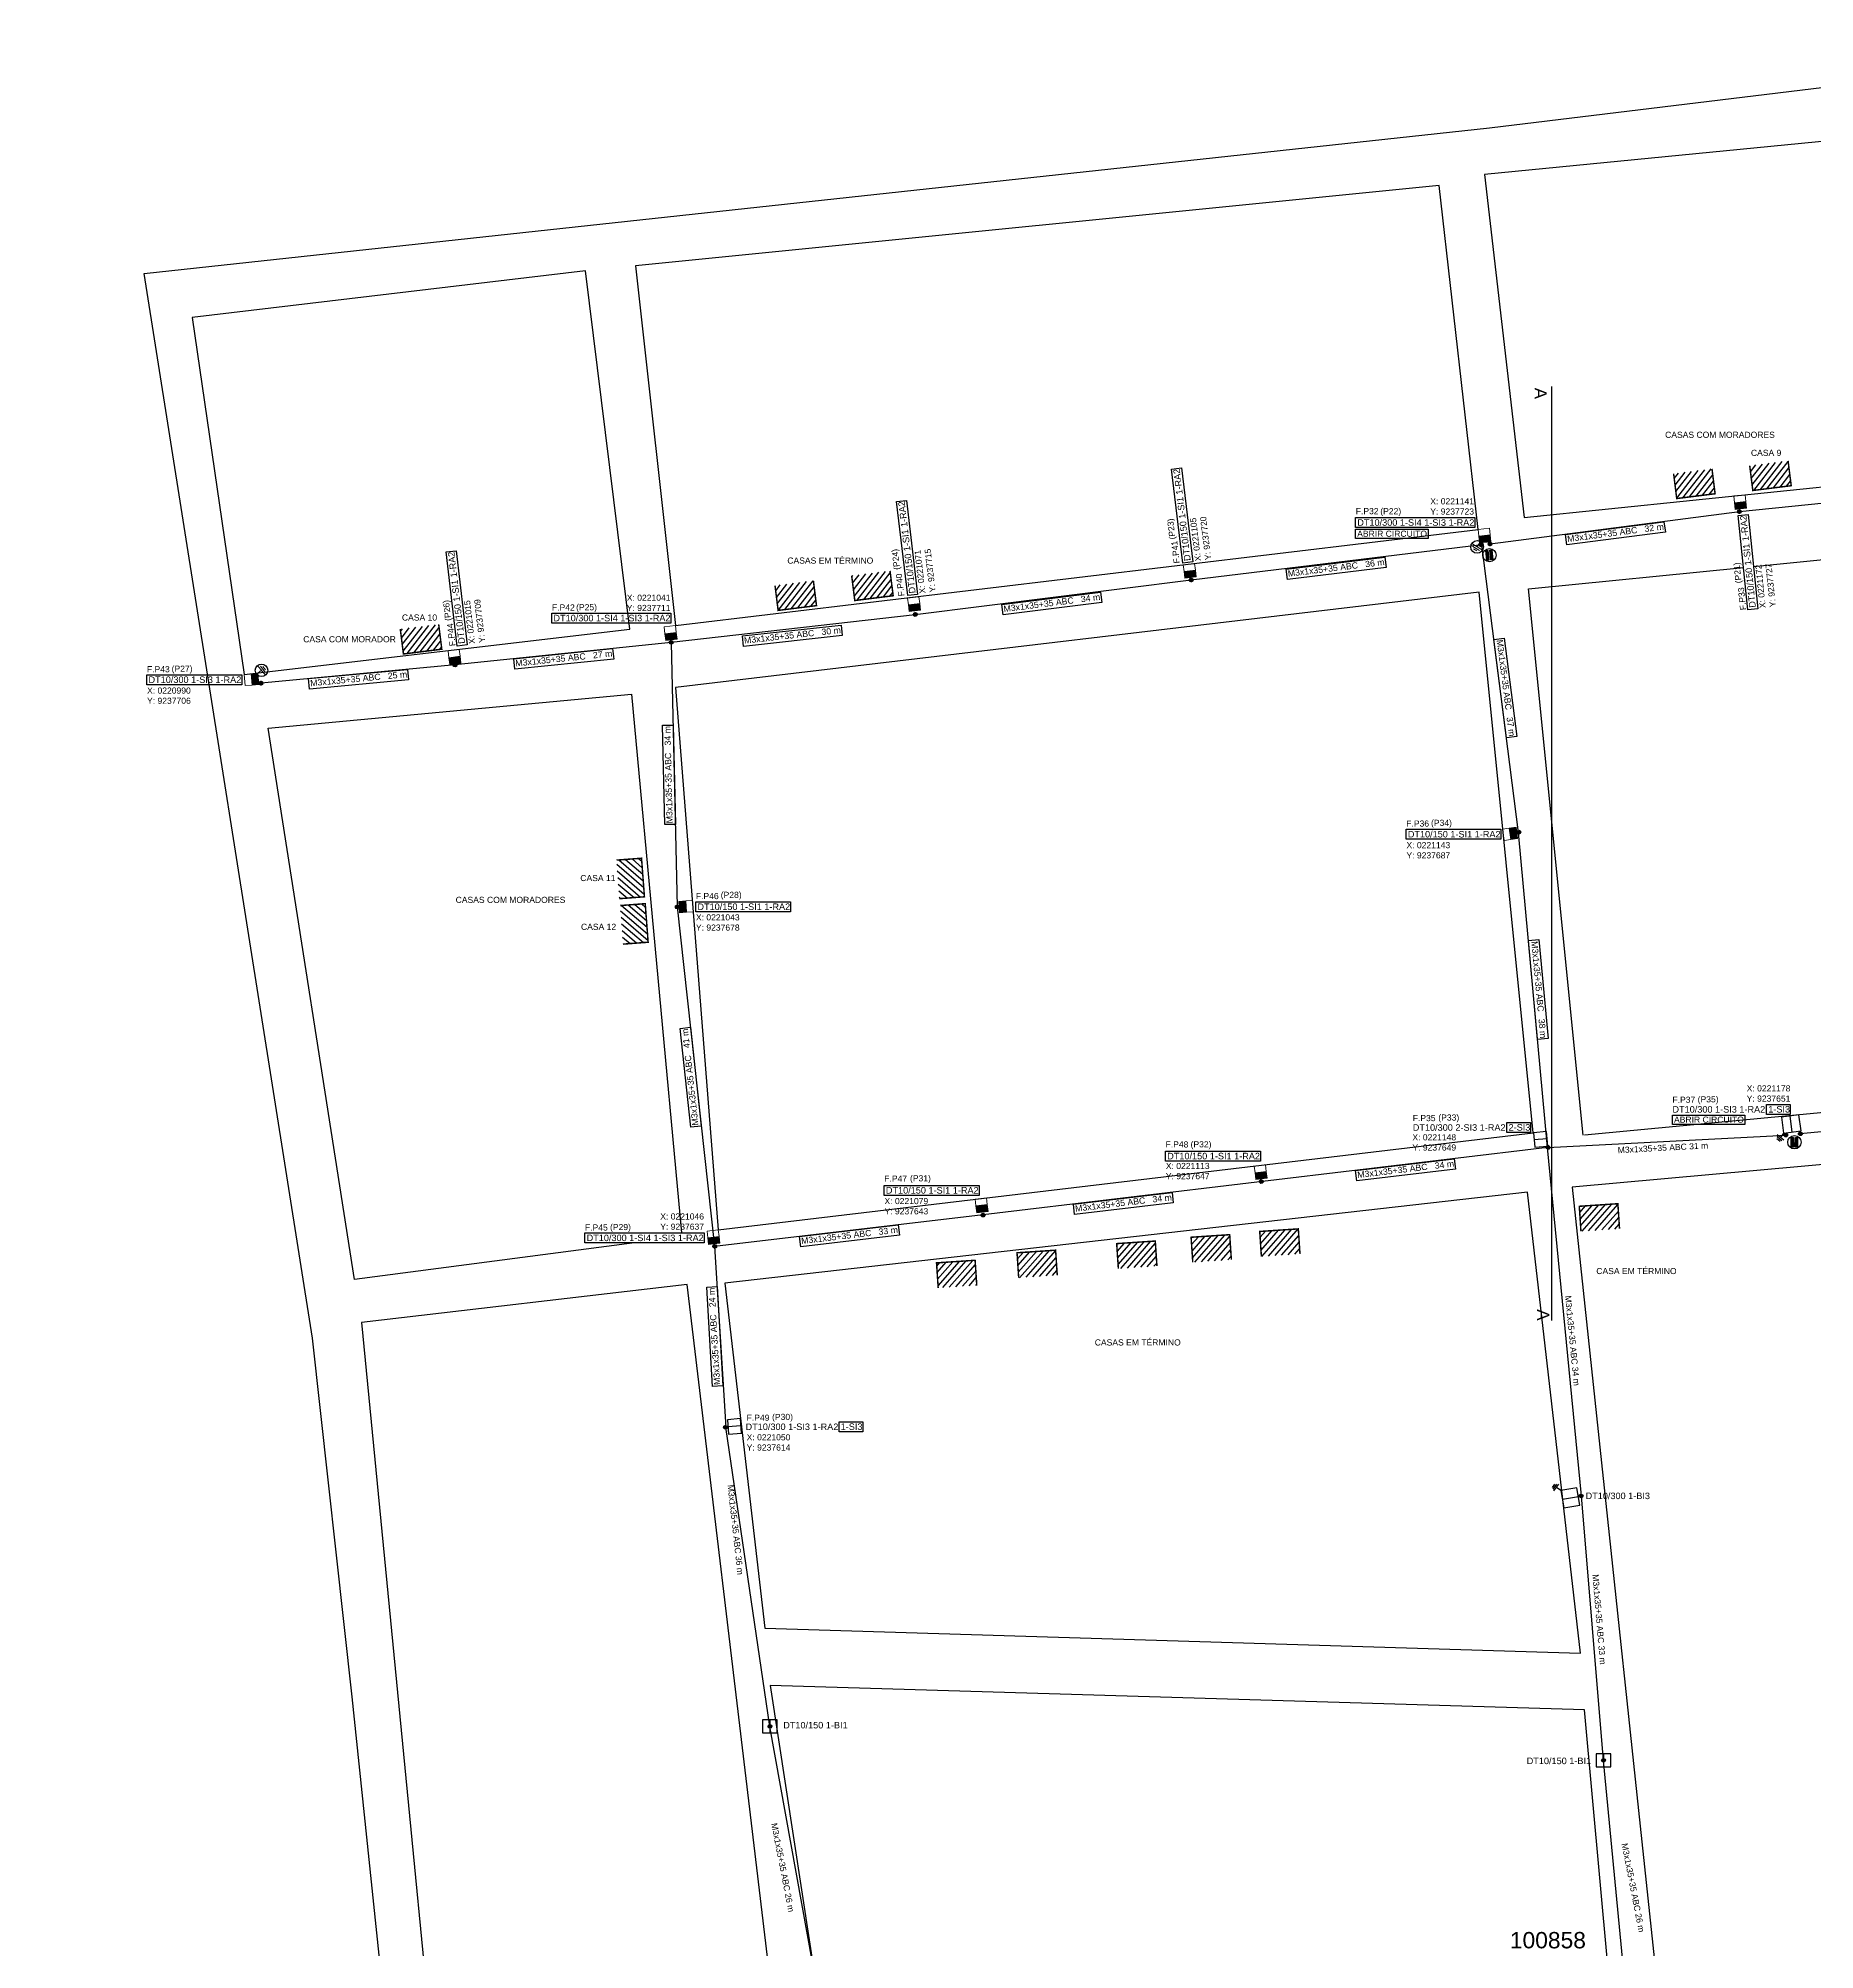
# Model space of a CAD drawing. Extents: x 220580 to 221647, y 9236669 to 9238016.
# Drawn here: x 220698.8 to 221134.1, y 9237438.3 to 9237906.8 of the extents above; entities that cross this region are included whole.
import ezdxf

# ---------------------------------------------------------------- set-up
doc = ezdxf.new("R2010")
doc.units = 0
for name, color, linetype in [('Consumidor', 7, 'Continuous'), ('COR_000000', 250, 'Continuous'), ('COR_008000', 97, 'Continuous'), ('COR_808080', 8, 'Continuous'), ('COR_994533', 18, 'Continuous'), ('FORMATO', 7, 'Continuous'), ('PONTO FOTO', 4, 'Continuous'), ('SIMBOLOS', 5, 'Continuous'), ('TEXTOS A IMPLANTAR', 1, 'Continuous'), ('TEXTOS MAPA', 8, 'Continuous'), ('TXT_000000', 250, 'Continuous'), ('TXT_0F0F0F', 250, 'Continuous'), ('TXT_FF0000', 1, 'Continuous')]:
    doc.layers.add(name, color=color, linetype=linetype)
doc.styles.add('Arial', font='arial.ttf')
doc.styles.get("Standard").update_dxf_attribs({"font": 'arial.ttf'})

# ---------------------------------------------------------------- blocks, each defined once
blk = doc.blocks.new('Clipboard8027')
h = blk.add_hatch(color=7)
h.dxf.hatch_style = 2
h.paths.add_polyline_path([(3.003976705570381, 1.808612703146764), (3.005411406980613, 0.0052154723704234), (0.0066279964448199, 0), (0.0014347014102327, 1.800117065084237)])
at = {"color": 7, "lineweight": 0}
for points in [[(3.003977, 1.808613), (2.998783, 3.60873), (0, 3.603514), (0.001435, 1.800117)], [(3.003977, 1.808613), (3.005411, 0.005215), (0.006628, 0), (0.001435, 1.800117)], [(3.005411, 0.005215), (3.003977, 1.808613), (0.001435, 1.800117), (0.006628, 0)]]:
    blk.add_lwpolyline(points, close=True, dxfattribs=at)
blk = doc.blocks.new('Clipboard8442')
at = {"color": 1, "xscale": 1.543224, "yscale": 1.543224, "zscale": 1.543224}
blk.add_blockref('Clipboard8027', (-0.853328, -0.888903), dxfattribs=at)
blk = doc.blocks.new('PosteDtProjetado')
at = {"color": 1}
blk.add_blockref('Clipboard8442', (-1.425918, -1.873274), dxfattribs=at)
blk = doc.blocks.new('Clipboard16320')
at = {"layer": 'COR_000000'}
h = blk.add_hatch(color=7, dxfattribs=at)
h.dxf.hatch_style = 1
h.paths.add_polyline_path([(0.5127795024309307, 0.0070314239710569), (0.1685826925968286, 0.1053856201469898), (0, 0.4145110547542572), (0.0983541955356486, 0.7516764402389526), (0.4144253068952821, 0.9202591329813004), (0.7586221167293843, 0.8219049386680126), (0.9272905584075488, 0.5128652509301901), (0.8289363628719002, 0.1756141167134047)])
h = blk.add_hatch(color=7, dxfattribs=at)
h.dxf.hatch_style = 1
h.paths.add_polyline_path([(0.0070314246113412, 0.4847395531833172), (0.1545198433741461, 0.8078420888632536), (0.484739553037798, 0.9272905588150024), (0.8078420890378766, 0.7798021398484707), (0.9202591337962076, 0.4425510056316853), (0.7726849659520667, 0.1194484680891037), (0.4425510053697508, 0), (0.1264798939810134, 0.1475741676986217)])
at = {"layer": 'COR_000000', "color": 7, "linetype": 'Continuous'}
for points in [[(0.51278, 0.007031), (0.168583, 0.105386), (0, 0.414511), (0.098354, 0.751676), (0.414425, 0.920259), (0.758622, 0.821905), (0.927291, 0.512865), (0.828936, 0.175614), (0.51278, 0.007031)], [(0.007031, 0.48474), (0.15452, 0.807842), (0.48474, 0.927291), (0.807842, 0.779802), (0.920259, 0.442551), (0.772685, 0.119448), (0.442551, 0), (0.12648, 0.147574), (0.007031, 0.48474)]]:
    blk.add_lwpolyline(points, dxfattribs=at)
blk = doc.blocks.new('Clipboard16872')
at = {"color": 1}
blk.add_blockref('Clipboard16320', (0, 0), dxfattribs=at)
blk = doc.blocks.new('Uc', base_point=(767.143451, 571.370789))
h = blk.add_hatch()
h.set_pattern_fill('LINE', color=1, scale=0.3, angle=44.640398, style=0)
h.set_pattern_definition([(44.64039814516399, (354.9252902952029, 354.9453024170747), (-0.6692788057788032, 0.6777330817772576), [])])
h.paths.add_polyline_path([(771.116360054996, 576.4591942635567), (763.2347260296581, 576.5086619112083), (763.2026343420023, 571.3955233204059), (771.0842683672297, 571.3460556727167)])
at = {"layer": 'Consumidor', "color": 1, "linetype": 'Continuous', "lineweight": -3, "const_width": 0.3}
blk.add_lwpolyline([(771.11636, 576.459194), (771.11636, 576.459194), (771.084268, 571.346056), (763.202634, 571.395523), (763.234726, 576.508662)], dxfattribs=at)
blk = doc.blocks.new('A$C6BB1416F')
h = blk.add_hatch(color=1)
h.paths.add_polyline_path([(1.842618179605095, 0.4613215011769399), (2.370338276431084, 0.4583861260397272), (2.383534130645784, 2.830728847830641), (1.855814033819341, 2.833664222967513)])
h.paths.add_polyline_path([(1.372019630203567, 2.836355267743214), (0.8442995342445556, 2.839290643219441), (0.8311036800303098, 0.4669479214285275), (1.35882377685607, 0.4640125462914284)])
at = {"color": 1}
for points in [[(1.358824, 0.464013), (0.831104, 0.466948), (0.8443, 2.839291), (1.37202, 2.836355)], [(2.370338, 0.458386), (1.842618, 0.461322), (1.855814, 2.833664), (2.383534, 2.830729)]]:
    blk.add_lwpolyline(points, close=True, dxfattribs=at)
blk.add_circle((1.636626, 1.636599), 1.636607338469907, dxfattribs=at)
blk = doc.blocks.new('TERRA3_MP')
at = {"color": 24, "lineweight": 0, "true_color": 0x993300}
for points in [[(0, 0), (-0.60325, -0.956027)], [(-1.901473, -0.134055), (0.694972, -1.774472)], [(-1.626306, -0.814916), (-0.038806, -1.816805)], [(-1.49225, -1.404055), (-0.627945, -1.950861)]]:
    blk.add_lwpolyline(points, dxfattribs=at)
at = {"color": 3}
blk.add_circle((-0.602455, -0.954766), 1.534676827002561, dxfattribs=at)

msp = doc.modelspace()

# ---------------------------------------------------------------- hatches: boundary and pattern name
at = {"layer": 'COR_000000'}
h = msp.add_hatch(color=7, dxfattribs=at)
h.dxf.hatch_style = 1
h.paths.add_polyline_path([(221126.8735480727, 9237637.54063321), (221126.5995797599, 9237637.772412976), (221126.5644655114, 9237638.12364121), (221126.796288151, 9237638.390578099), (221127.1475163854, 9237638.418703796), (221127.4214418237, 9237638.186924033), (221127.4565989467, 9237637.835695798), (221127.2247763071, 9237637.568758909)])
h = msp.add_hatch(color=7, dxfattribs=at)
h.dxf.hatch_style = 1
h.paths.add_polyline_path([(221130.462470032, 9237637.858979087), (221130.1885017192, 9237638.090758853), (221130.1533874707, 9237638.441987086), (221130.3852101103, 9237638.708923975), (221130.7364383447, 9237638.737049673), (221131.0103637829, 9237638.50526991), (221131.045520906, 9237638.154041674), (221130.8136982664, 9237637.887104785)])
h = msp.add_hatch(color=7, dxfattribs=at)
h.dxf.hatch_style = 1
h.paths.add_polyline_path([(221068.6059178596, 9237634.541924834), (221068.3319495469, 9237634.7737046), (221068.2968352984, 9237635.124932833), (221068.5286579379, 9237635.391869722), (221068.8798861724, 9237635.41999542), (221069.1538116106, 9237635.188215656), (221069.1889687337, 9237634.83698742), (221068.9571460941, 9237634.570050532)])
h = msp.add_hatch(color=7, dxfattribs=at)
h.dxf.hatch_style = 1
h.paths.add_polyline_path([(220998.3954009217, 9237626.15325378), (220998.1214326089, 9237626.385033546), (220998.0863183604, 9237626.73626178), (220998.318141, 9237627.003198668), (220998.6693692344, 9237627.031324366), (220998.9432946726, 9237626.799544603), (220998.9784517957, 9237626.448316367), (220998.7466291561, 9237626.181379478)])
h = msp.add_hatch(color=7, dxfattribs=at)
h.dxf.hatch_style = 1
h.paths.add_polyline_path([(220930.1470512273, 9237617.940715052), (220929.8730829146, 9237618.172494818), (220929.837968666, 9237618.523723051), (220930.0697913056, 9237618.79065994), (220930.4210195401, 9237618.818785638), (220930.6949449783, 9237618.587005874), (220930.7301021014, 9237618.235777639), (220930.4982794618, 9237617.96884075)])
h = msp.add_hatch(color=7, dxfattribs=at)
h.dxf.hatch_style = 1
h.paths.add_polyline_path([(220866.699820145, 9237566.316167066), (220866.7917475393, 9237566.661851585), (220867.0943583874, 9237566.841306327), (220867.4336821688, 9237566.74185409), (220867.6066941516, 9237566.431668764), (220867.514770207, 9237566.085941507), (220867.2115934985, 9237565.913495386), (220866.8729210468, 9237566.005945904)])
h = msp.add_hatch(color=7, dxfattribs=at)
h.dxf.hatch_style = 1
h.paths.add_polyline_path([(221076.8852429193, 9237549.083408205), (221076.5551089587, 9237549.2098881), (221076.41460909, 9237549.532990636), (221076.5410461095, 9237549.863124596), (221076.8711800701, 9237549.996635916), (221077.2013569052, 9237549.870156022), (221077.3488881985, 9237549.547053484), (221077.2154197544, 9237549.2238652)])
h = msp.add_hatch(color=7, dxfattribs=at)
h.dxf.hatch_style = 1
h.paths.add_polyline_path([(221076.8993057685, 9237549.083408205), (221076.5620975088, 9237549.202856675), (221076.41460909, 9237549.52595921), (221076.5340146849, 9237549.849061748), (221076.8571600954, 9237549.996635916), (221077.1943254806, 9237549.877187446), (221077.3488881985, 9237549.561116334), (221077.2224083045, 9237549.230896624)])
h = msp.add_hatch(color=7, dxfattribs=at)
h.dxf.hatch_style = 1
h.paths.add_polyline_path([(220878.1177739521, 9237492.591707047), (220877.7806085669, 9237492.711155515), (220877.6260887235, 9237493.027226627), (220877.752525743, 9237493.357446337), (220878.0756282789, 9237493.504934756), (220878.4128365387, 9237493.385486286), (220878.5603249575, 9237493.069415174), (220878.4409193626, 9237492.739281215)])
h = msp.add_hatch(color=7, dxfattribs=at)
h.dxf.hatch_style = 1
h.paths.add_polyline_path([(221082.4058748689, 9237484.265685786), (221082.0687094837, 9237484.385134254), (221081.9141896403, 9237484.701205365), (221082.0406266598, 9237485.031425076), (221082.3637291957, 9237485.178913495), (221082.7009374555, 9237485.059465025), (221082.8484258743, 9237484.743393913), (221082.7290202794, 9237484.413259953)])

# ---------------------------------------------------------------- linework, layer by layer
at = {"color": 1}
for points in [[(221069.659747, 9237821.47647), (221069.659747, 9237592.514007)], [(221250.333903, 9237804.181693), (221183.016248, 9237797.624472), (221115.660851, 9237790.740225), (221054.577606, 9237782.791402)], [(221068.654312, 9237634.913898), (221061.54517, 9237712.14068), (221052.513944, 9237782.700891), (220981.338612, 9237774.00897), (220913.683298, 9237765.540645), (220853.923791, 9237758.701084), (220800.944659, 9237753.227968), (220753.399013, 9237748.765089)], [(220853.923791, 9237758.701084), (220855.387425, 9237693.922335), (220864.524454, 9237610.685919), (220867.273347, 9237566.419029)], [(221196.697785, 9237644.572125), (221130.542565, 9237638.299447)], [(221068.654312, 9237634.913898), (220998.76671, 9237626.586719), (220930.329842, 9237618.42923), (220864.524454, 9237610.685919)]]:
    msp.add_lwpolyline(points, dxfattribs=at)
for points in [[(220979.276263, 9237778.165487), (220976.512232, 9237801.224418), (220978.949187, 9237801.516532), (220981.713218, 9237778.457601)], [(220911.862872, 9237770.216816), (220909.098841, 9237793.275748), (220911.535796, 9237793.567861), (220914.299827, 9237770.50893)], [(221021.632315, 9237789.328487), (221050.814715, 9237789.328487), (221050.814715, 9237786.874087), (221021.632315, 9237786.874087)], [(221073.047356, 9237785.194889), (221097.191101, 9237788.336738), (221097.522894, 9237785.787046), (221073.37915, 9237782.645197)], [(221117.746864, 9237766.73702), (221115.373095, 9237789.839388), (221117.81464, 9237790.090257), (221120.18841, 9237766.987889)], [(221021.632315, 9237786.511673), (221039.389315, 9237786.511673), (221039.389315, 9237784.210673), (221021.632315, 9237784.210673)], [(220801.466125, 9237757.861068), (220798.752908, 9237780.926033), (220801.190501, 9237781.212776), (220803.903718, 9237758.147811)], [(221004.588891, 9237776.709182), (221028.760602, 9237779.628086), (221029.068852, 9237777.075441), (221004.897141, 9237774.156537)], [(220934.920804, 9237768.024886), (220959.075837, 9237771.078735), (220959.398337, 9237768.527851), (220935.243305, 9237765.474002)], [(220824.640888, 9237765.914017), (220853.823288, 9237765.914017), (220853.823288, 9237763.459617), (220824.640888, 9237763.459617)], [(220871.34421, 9237760.318375), (220895.547933, 9237762.958709), (220895.826765, 9237760.402683), (220871.623041, 9237757.762349)], [(220815.325014, 9237754.71356), (220839.543436, 9237757.215492), (220839.807651, 9237754.657914), (220815.58923, 9237752.155981)], [(221058.034404, 9237759.822366), (221061.125478, 9237735.672069), (221058.575094, 9237735.345637), (221055.48402, 9237759.495934)], [(220725.422699, 9237750.806444), (220748.646699, 9237750.806444), (220748.646699, 9237748.352044), (220725.422699, 9237748.352044)], [(220765.051457, 9237749.858847), (220789.292215, 9237752.13421), (220789.532504, 9237749.574273), (220765.291746, 9237747.29891)], [(220852.36006, 9237714.08308), (220851.810089, 9237738.42418), (220854.380622, 9237738.482259), (220854.930594, 9237714.14116)], [(221034.01185, 9237712.932144), (221057.23585, 9237712.932144), (221057.23585, 9237710.477744), (221034.01185, 9237710.477744)], [(220859.928563, 9237695.156297), (220883.152563, 9237695.156297), (220883.152563, 9237692.701897), (220859.928563, 9237692.701897)], [(221066.544173, 9237685.885385), (221068.776037, 9237661.640584), (221066.215673, 9237661.404889), (221063.983809, 9237685.649689)], [(220858.72845, 9237639.922601), (220856.071755, 9237664.124534), (220858.627592, 9237664.405094), (220861.284287, 9237640.20316)], [(221099.276471, 9237642.899256), (221117.033471, 9237642.899256), (221117.033471, 9237640.598256), (221099.276471, 9237640.598256)], [(221122.338944, 9237645.520214), (221128.132544, 9237645.520214), (221128.132544, 9237643.065814), (221122.338944, 9237643.065814)], [(221058.706365, 9237641.075242), (221064.499965, 9237641.075242), (221064.499965, 9237638.620842), (221058.706365, 9237638.620842)], [(220975.055265, 9237634.043656), (220998.279265, 9237634.043656), (220998.279265, 9237631.589256), (220975.055265, 9237631.589256)], [(221021.62236, 9237629.309993), (221045.798662, 9237632.190624), (221046.10287, 9237629.637494), (221021.926568, 9237626.756863)], [(220906.114595, 9237625.649257), (220929.338595, 9237625.649257), (220929.338595, 9237623.194857), (220906.114595, 9237623.194857)], [(220952.460191, 9237621.067108), (220976.636361, 9237623.948841), (220976.940686, 9237621.395725), (220952.764515, 9237618.513991)], [(220885.336906, 9237613.134917), (220909.51739, 9237615.980232), (220909.817868, 9237613.42666), (220885.637385, 9237610.581346)], [(220832.775652, 9237613.995678), (220861.958052, 9237613.995678), (220861.958052, 9237611.541278), (220832.775652, 9237611.541278)], [(220864.021682, 9237576.388553), (220862.618026, 9237600.69537), (220865.184939, 9237600.843603), (220866.588595, 9237576.536786)], [(220895.031741, 9237567.716414), (220900.825341, 9237567.716414), (220900.825341, 9237565.262014), (220895.031741, 9237565.262014)]]:
    msp.add_lwpolyline(points, close=True, dxfattribs=at)
at = {"layer": 'COR_000000', "color": 7, "linetype": 'Continuous'}
for points in [[(221130.76605, 9237639.020743), (221130.255424, 9237642.964145), (221125.977875, 9237642.407964), (221126.4885, 9237638.464562), (221130.76605, 9237639.020743)], [(221068.360372, 9237638.8538), (221065.177764, 9237638.559225), (221065.506002, 9237635.012923), (221068.688609, 9237635.307498), (221068.360372, 9237638.8538)], [(221126.873548, 9237637.540633), (221126.59958, 9237637.772413), (221126.564466, 9237638.123641), (221126.796288, 9237638.390578), (221127.147516, 9237638.418704), (221127.421442, 9237638.186924), (221127.456599, 9237637.835696), (221127.224776, 9237637.568759), (221126.873548, 9237637.540633)], [(221128.62763, 9237638.739198), (221128.117014, 9237642.682515)], [(221130.46247, 9237637.858979), (221130.188502, 9237638.090759), (221130.153387, 9237638.441987), (221130.38521, 9237638.708924), (221130.736438, 9237638.73705), (221131.010364, 9237638.50527), (221131.045521, 9237638.154042), (221130.813698, 9237637.887105), (221130.46247, 9237637.858979)], [(221068.524169, 9237637.084129), (221065.327558, 9237636.788257)], [(221068.605918, 9237634.541925), (221068.33195, 9237634.773705), (221068.296835, 9237635.124933), (221068.528658, 9237635.39187), (221068.879886, 9237635.419995), (221069.153812, 9237635.188216), (221069.188969, 9237634.836987), (221068.957146, 9237634.570051), (221068.605918, 9237634.541925)], [(220998.395401, 9237626.153254), (220998.121433, 9237626.385034), (220998.086318, 9237626.736262), (220998.318141, 9237627.003199), (220998.669369, 9237627.031324), (220998.943295, 9237626.799545), (220998.978452, 9237626.448316), (220998.746629, 9237626.181379), (220998.395401, 9237626.153254)], [(220930.147051, 9237617.940715), (220929.873083, 9237618.172495), (220929.837969, 9237618.523723), (220930.069791, 9237618.79066), (220930.42102, 9237618.818786), (220930.694945, 9237618.587006), (220930.730102, 9237618.235778), (220930.498279, 9237617.968841), (220930.147051, 9237617.940715)], [(220870.847234, 9237568.484994), (220867.668398, 9237568.228342), (220867.955575, 9237564.671426), (220871.134411, 9237564.928078), (220870.847234, 9237568.484994)], [(220866.69982, 9237566.316167), (220866.791747, 9237566.661852), (220867.094358, 9237566.841306), (220867.433682, 9237566.741854), (220867.606694, 9237566.431669), (220867.51477, 9237566.085942), (220867.211594, 9237565.913495), (220866.872921, 9237566.005946), (220866.69982, 9237566.316167)], [(220870.990824, 9237566.706515), (220867.797971, 9237566.448731)], [(221072.651993, 9237546.631784), (221076.571712, 9237547.299084), (221075.848162, 9237551.54898), (221071.928443, 9237550.881595), (221072.651993, 9237546.631784)], [(221072.286702, 9237548.760162), (221076.206421, 9237549.420516)], [(221076.885243, 9237549.083408), (221076.555109, 9237549.209888), (221076.414609, 9237549.532991), (221076.541046, 9237549.863125), (221076.87118, 9237549.996636), (221077.201357, 9237549.870156), (221077.348888, 9237549.547053), (221077.21542, 9237549.223865), (221076.885243, 9237549.083408)], [(221076.899306, 9237549.083408), (221076.562098, 9237549.202857), (221076.414609, 9237549.525959), (221076.534015, 9237549.849062), (221076.85716, 9237549.996636), (221077.194325, 9237549.877187), (221077.348888, 9237549.561116), (221077.222408, 9237549.230897), (221076.899306, 9237549.083408)], [(220876.312456, 9237494.649942), (220876.312456, 9237491.460762), (220879.880946, 9237491.460762), (220879.880946, 9237494.649942), (220876.312456, 9237494.649942)], [(220878.117774, 9237492.591707), (220877.780608, 9237492.711155), (220877.626089, 9237493.027226), (220877.752526, 9237493.357446), (220878.075628, 9237493.504934), (220878.412836, 9237493.385486), (220878.560325, 9237493.069415), (220878.440919, 9237492.739281), (220878.117774, 9237492.591707)], [(220878.096722, 9237494.649942), (220878.096722, 9237491.446699)], [(221080.600557, 9237486.323921), (221080.600557, 9237483.134741), (221084.169047, 9237483.134741), (221084.169047, 9237486.323921), (221080.600557, 9237486.323921)], [(221082.405875, 9237484.265686), (221082.068709, 9237484.385134), (221081.91419, 9237484.701205), (221082.040627, 9237485.031425), (221082.363729, 9237485.178913), (221082.700937, 9237485.059465), (221082.848426, 9237484.743394), (221082.72902, 9237484.41326), (221082.405875, 9237484.265686)], [(221082.384823, 9237486.323921), (221082.384823, 9237483.120678)]]:
    msp.add_lwpolyline(points, dxfattribs=at)
at = {"layer": 'COR_008000', "color": 96, "linetype": 'Continuous', "true_color": 0x008000}
for points in [[(221068.654312, 9237634.913898), (221127.03977, 9237637.993971)], [(221076.944568, 9237549.560617), (221068.654312, 9237634.913898)], [(220892.518328, 9237413.018729), (220878.096722, 9237493.048321), (220867.273347, 9237566.419029)], [(221082.384823, 9237484.7223), (221076.944568, 9237549.560617)], [(221087.514872, 9237431.144683), (221082.384823, 9237484.7223)]]:
    msp.add_lwpolyline(points, dxfattribs=at)
at = {"layer": 'COR_808080', "color": 8, "linetype": 'Continuous', "true_color": 0x808080}
for points in [[(220724.731103, 9237849.153963), (221054.422461, 9237884.859714), (221235.427584, 9237906.832929)], [(221053.229853, 9237873.463854), (221062.953632, 9237789.372166), (221248.932078, 9237808.481461), (221237.781713, 9237891.523593), (221053.229853, 9237873.463854)], [(220845.117577, 9237851.056006), (220854.95051, 9237762.865572), (221051.631029, 9237786.441299), (221042.057275, 9237870.702764), (220845.117577, 9237851.056006)], [(220698.794414, 9237346.148698), (220727.510838, 9237164.655024), (220746.442027, 9236973.853801), (220850.258075, 9236912.494246), (220894.386395, 9236984.467994), (220854.578178, 9237297.222674), (220801.971224, 9237294.630565), (220796.004277, 9237306.401327), (220775.756556, 9237500.331092), (220766.034561, 9237588.20838), (220724.731103, 9237849.153963)], [(220736.543762, 9237838.377058), (220749.296684, 9237750.917312), (220843.753862, 9237762.028659), (220832.877784, 9237849.835684), (220736.543762, 9237838.377058)], [(221119.121861, 9237777.367918), (221249.592325, 9237790.433938), (221265.96199, 9237655.797775), (221077.671325, 9237637.991321)], [(221077.390368, 9237637.991321), (221063.966393, 9237771.84435), (221116.679669, 9237777.123343)], [(220854.946497, 9237747.706471), (220865.443382, 9237614.780674), (221065.148628, 9237638.54133), (221051.90373, 9237771.088253), (220854.946497, 9237747.706471)], [(220844.914981, 9237611.541278), (220776.319148, 9237602.613728), (220755.155255, 9237737.744838), (220844.134779, 9237746.063394)], [(220844.134779, 9237746.063394), (220856.38906, 9237613.995678)], [(221100.234223, 9237389.918802), (221190.113537, 9237338.337386), (221211.657865, 9237308.953663), (221241.814316, 9237292.34055), (221257.675795, 9237268.45703), (221320.480955, 9237270.826144), (221285.387744, 9237414.283953), (221279.112264, 9237476.810742), (221267.425979, 9237642.606541), (221074.706979, 9237625.255782), (221099.637153, 9237391.084818)], [(220867.035391, 9237601.693446), (220876.843395, 9237517.096103), (221076.75814, 9237510.994189), (221063.734613, 9237624.026483), (220867.035391, 9237601.693446)], [(220777.977632, 9237592.024332), (220805.673162, 9237307.373136), (220891.957986, 9237315.413901), (220857.799011, 9237601.362474), (220777.977632, 9237592.024332)], [(220878.177726, 9237503.081237), (220891.660861, 9237415.172078), (221083.45956, 9237434.482599), (221077.692419, 9237497.120673), (220878.177726, 9237503.081237)]]:
    msp.add_lwpolyline(points, dxfattribs=at)
at = {"layer": 'COR_994533', "color": 15, "linetype": 'Continuous', "true_color": 0x994533}
for points in [[(221126.4885, 9237638.464562), (221125.741059, 9237637.402694)], [(221125.66513, 9237636.403996), (221124.854964, 9237637.053192)], [(221126.551225, 9237636.753498), (221124.930893, 9237638.05189)], [(221126.065339, 9237636.612699), (221124.935365, 9237637.522081)], [(221069.835136, 9237551.62624), (221070.453301, 9237552.462122)], [(221070.059927, 9237551.232823), (221070.923935, 9237552.398925)], [(221070.221479, 9237550.762146), (221071.457809, 9237552.42705)], [(221071.928443, 9237550.881595), (221070.839644, 9237551.591083)]]:
    msp.add_lwpolyline(points, dxfattribs=at)

# ---------------------------------------------------------------- block references
at = {"xscale": 0.601303, "yscale": 0.601303, "zscale": 0.601303}
for p, rotation in [((221115.84536, 9237793.110785), 5.866557), ((221053.173023, 9237784.913909), 6.114969), ((220980.95184, 9237776.269236), 6.835325), ((220913.39144, 9237768.098294), 6.835325), ((220853.737186, 9237761.029602), 6.460166), ((220800.778051, 9237755.150564), 6.709082), ((220751.095341, 9237749.648959), 94.735847), ((221059.47569, 9237711.806251), 97.470351), ((220857.521823, 9237694.011814), 273.387038), ((220998.327968, 9237628.891397), 6.785077), ((220929.955648, 9237620.756553), 6.785077), ((220864.240017, 9237612.938161), 6.770406)]:
    msp.add_blockref('PosteDtProjetado', p, dxfattribs=dict(at, rotation=rotation))
at = {"color": 1}
for name, p in [('Clipboard16320', (221115.180898, 9237790.323862)), ('Clipboard16320', (221051.959754, 9237782.18794)), ('Clipboard16320', (221054.081612, 9237782.392086)), ('Clipboard16320', (220980.85752, 9237773.574264)), ('Clipboard16872', (220913.258645, 9237765.133851)), ('Clipboard16872', (220752.922302, 9237748.291222)), ('Clipboard16320', (221061.14316, 9237711.756531))]:
    msp.add_blockref(name, p, dxfattribs=at)
for name, p in [('TERRA3_MP', (221051.994139, 9237783.105435)), ('A$C6BB1416F', (221127.528514, 9237634.59301))]:
    msp.add_blockref(name, p)
for name, p, rotation in [('A$C6BB1416F', (221052.969307, 9237778.323788), 6.160529), ('TERRA3_MP', (220752.628652, 9237751.199184), 160.899555)]:
    msp.add_blockref(name, p, dxfattribs=dict(rotation=rotation))
for p, rotation in [((220853.506462, 9237758.249785), 6.460166), ((220800.492685, 9237752.703509), 4.25207), ((220854.967323, 9237693.39322), 6.460166), ((220864.162813, 9237610.187882), 6.460166)]:
    msp.add_blockref('Clipboard16872', p, dxfattribs=dict(at, rotation=rotation))
at = {"layer": 'SIMBOLOS', "xscale": 1.202606, "yscale": 1.202606, "zscale": 1.202606}
for p, rotation in [((221123.66073, 9237796.565988), 7.491013), ((221105.011404, 9237794.595666), 7.491013), ((220884.808423, 9237767.17329), 7.491013), ((220903.593897, 9237769.595407), 7.491013), ((220792.98631, 9237756.493128), 7.491013), ((220846.989265, 9237701.120719), 94.6859), ((220847.895328, 9237689.981485), 94.6859), ((221081.159874, 9237620.848283), 184.180215), ((221002.850713, 9237614.678736), 184.180215), ((220967.79731, 9237611.700343), 184.180215), ((220986.034244, 9237613.258272), 184.180215), ((220923.648351, 9237606.980734), 184.180215), ((220943.374482, 9237609.455092), 184.180215)]:
    msp.add_blockref('Uc', p, dxfattribs=dict(at, rotation=rotation))

# ---------------------------------------------------------------- texts
at = {"color": 1, "char_height": 1.6, "attachment_point": 1}
for insert, rotation in [((220979.625814, 9237778.610251), 96.8353252362398), ((220912.212422, 9237770.66158), 96.83532524426151), ((221118.103884, 9237767.17581), 95.86655659751851), ((220801.816655, 9237758.30506), 96.70908165885372)]:
    msp.add_mtext('DT10/150 1-SI1 1-RA2', dxfattribs=dict(at, insert=insert, rotation=rotation))
at = {"char_height": 1.5, "attachment_point": 1}
for s, insert in [('X: 0221141\\PY: 9237723', (221039.916922, 9237794.082076)), ('X: 0221041\\PY: 9237711', (220843.016902, 9237770.443744)), ('X: 0220990\\PY: 9237706', (220725.461066, 9237747.689603)), ('X: 0221143\\PY: 9237687', (221034.079842, 9237709.799675)), ('X: 0221043\\PY: 9237678', (220859.957108, 9237692.100404)), ('X: 0221178\\PY: 9237651', (221117.451219, 9237650.188011)), ('X: 0221148\\PY: 9237649', (221035.533616, 9237638.191576)), ('X: 0221113\\PY: 9237647', (220975.117773, 9237631.169422)), ('X: 0221079\\PY: 9237643', (220906.167176, 9237622.563563)), ('X: 0221046\\PY: 9237637', (220851.22171, 9237618.79016)), ('X: 0221050\\PY: 9237614', (220872.394176, 9237564.659996))]:
    msp.add_mtext(s, dxfattribs=dict(at, insert=insert))
for s, insert, rotation in [('X: 0221105\\PY: 9237720', (220982.277366, 9237778.556056), 96.8353252362398), ('X: 0221071\\PY: 9237715', (220914.755796, 9237770.650743), 96.83532524426151), ('X: 0221172\\PY: 9237727', (221120.637459, 9237767.065128), 95.86655659751851), ('X: 0221015\\PY: 9237709', (220804.362885, 9237758.301147), 96.70908165885372)]:
    msp.add_mtext(s, dxfattribs=dict(at, insert=insert, rotation=rotation))
at = {"color": 1, "char_height": 1.6, "attachment_point": 1}
for s, insert in [('DT10/300 1-SI4 1-SI3 1-RA2', (221022.032315, 9237788.928487)), ('DT10/300 1-SI4 1-SI3 1-RA2', (220825.040888, 9237765.514017)), ('DT10/300 1-SI3 1-RA2', (220725.822699, 9237750.406444)), ('DT10/150 1-SI1 1-RA2', (221034.41185, 9237712.532144)), ('DT10/150 1-SI1 1-RA2', (220860.328563, 9237694.756297)), ('1-SI3', (221122.738944, 9237645.120214)), ('2-SI3', (221059.106365, 9237640.675242)), ('DT10/150 1-SI1 1-RA2', (220975.455265, 9237633.643656)), ('DT10/150 1-SI1 1-RA2', (220906.514595, 9237625.249257)), ('DT10/300 1-SI4 1-SI3 1-RA2', (220833.175652, 9237613.595678)), ('1-SI3', (220895.431741, 9237567.316414))]:
    msp.add_mtext(s, dxfattribs=dict(at, insert=insert))
at = {"color": 1, "true_color": 0xff0000, "char_height": 1.531906, "attachment_point": 1}
for s, insert, rotation in [('M3x1x35+35 ABC   32 m ', (221073.384896, 9237784.857804), 7.414292327863837), ('M3x1x35+35 ABC   36 m ', (221004.923306, 9237776.368997), 6.88552741690411), ('M3x1x35+35 ABC   34 m ', (220935.257113, 9237767.686573), 7.205507862683054), ('M3x1x35+35 ABC   30 m ', (220871.674684, 9237759.97436), 6.22566072667201), ('M3x1x35+35 ABC   27 m ', (220815.653517, 9237754.367662), 5.898133066752458), ('M3x1x35+35 ABC   37 m ', (221057.69661, 9237759.485536), 277.29381201993874), ('M3x1x35+35 ABC   25 m ', (220765.376711, 9237749.509893), 5.36236504471424), ('M3x1x35+35 ABC   34 m ', (220852.731209, 9237714.38276), 91.29434091111708), ('M3x1x35+35 ABC   38 m ', (221066.194635, 9237685.560757), 275.25956224446446), ('M3x1x35+35 ABC   41 m ', (220859.072241, 9237640.253308), 96.26439168734814), ('M3x1x35+35 ABC   34 m ', (221021.956236, 9237628.969278), 6.794816107217508), ('M3x1x35+35 ABC   34 m ', (220952.794082, 9237620.726408), 6.797429952485306), ('M3x1x35+35 ABC   33 m ', (220885.670284, 9237612.793715), 6.711125549336246), ('M3x1x35+35 ABC   24 m ', (220864.382088, 9237576.70107), 93.30501282870334)]:
    msp.add_mtext(s, dxfattribs=dict(at, insert=insert, rotation=rotation))
at = {"layer": 'FORMATO', "color": 3, "char_height": 1.5, "width": 42.991401, "attachment_point": 1}
for s, insert, rotation in [('(P23)', (220976.001516, 9237783.90019), 96.84), ('(P24)', (220908.50437, 9237776.448783), 96.84), ('(P21)', (221114.725272, 9237773.16424), 95.86999999999999), ('(P26)', (220798.523123, 9237763.937811), 96.71)]:
    msp.add_mtext(s, dxfattribs=dict(at, insert=insert, rotation=rotation))
for s, insert in [('(P22)', (221027.66617, 9237791.654974)), ('(P25)', (220830.606593, 9237768.120142)), ('(P27)', (220731.4843, 9237753.057244)), ('(P34)', (221040.101709, 9237715.26497)), ('(P28)', (220866.050305, 9237697.616826)), ('(P35)', (221105.444228, 9237647.502429)), ('(P33)', (221041.889074, 9237643.036162)), ('(P32)', (220981.178735, 9237636.477563)), ('(P31)', (220912.41193, 9237628.15422)), ('(P29)', (220838.908483, 9237616.199623)), ('(P30)', (220878.623044, 9237569.658367))]:
    msp.add_mtext(s, dxfattribs=dict(at, insert=insert))
at = {"layer": 'PONTO FOTO', "color": 5, "char_height": 1.5, "attachment_point": 1}
for s, insert in [('F.P32', (221021.659828, 9237791.672676)), ('F.P42', (220824.69033, 9237768.054214)), ('F.P43', (220725.437032, 9237752.922697)), ('F.P36', (221034.026545, 9237715.09274)), ('F.P46', (220859.942058, 9237697.319685)), ('F.P35', (221035.622021, 9237642.903156)), ('F.P37', (221099.259356, 9237647.39462)), ('F.P48', (220975.050824, 9237636.446756)), ('F.P47', (220906.119037, 9237628.073824)), ('F.P45', (220832.77811, 9237616.084741)), ('F.P49', (220872.394176, 9237569.470419))]:
    msp.add_mtext(s, dxfattribs=dict(at, insert=insert))
for s, insert, rotation in [('F.P41', (220977.062995, 9237777.999229), 96.84), ('F.P40', (220909.577231, 9237769.965881), 96.84), ('F.P33', (221115.85223, 9237766.573446), 95.86999999999999), ('F.P44', (220799.585402, 9237757.739155), 96.71)]:
    msp.add_mtext(s, dxfattribs=dict(at, insert=insert, rotation=rotation))
at = {"layer": 'TEXTOS A IMPLANTAR', "char_height": 1.5, "attachment_point": 1}
for insert in [(221022.007315, 9237786.136673), (221099.651471, 9237642.524256)]:
    msp.add_mtext_dynamic_manual_height_columns('\\A1;{\\C1;ABRIR CIRCUITO}', width=18.215135, gutter_width=12.5, heights=[0], dxfattribs=dict(at, insert=insert))
at = {"layer": 'TEXTOS MAPA', "color": 1, "char_height": 3, "attachment_point": 1, "rotation": 270}
for insert in [(221068.460917, 9237821.178471), (221069.07665, 9237595.308762)]:
    msp.add_mtext('A', dxfattribs=dict(at, insert=insert))
at = {"layer": 'TEXTOS MAPA', "color": 1, "char_height": 1.5, "attachment_point": 1}
for s, insert in [('CASAS COM MORADORES', (221097.469377, 9237810.384003)), ('CASA 9', (221118.496554, 9237805.954234)), ('CASAS EM TÉRMINO', (220882.359727, 9237779.551666)), ('CASA 10', (220787.914649, 9237765.595068)), ('CASA COM MORADOR', (220763.732037, 9237760.275162)), ('CASA 11', (220831.632939, 9237701.73807)), ('CASAS COM MORADORES', (220801.077305, 9237696.391056)), ('CASA 12', (220831.79891, 9237689.787143)), ('CASA EM TÉRMINO', (221080.602396, 9237605.410772)), ('CASAS EM TÉRMINO', (220957.697986, 9237587.912347))]:
    msp.add_mtext(s, dxfattribs=dict(at, insert=insert))
at = {"layer": 'TXT_000000', "color": 7, "char_height": 1.6, "attachment_point": 7, "style": 'Arial'}
for s, insert in [('DT10/300 1-SI3 1-RA2 ', (221099.262533, 9237643.465814)), ('DT10/300 2-SI3 1-RA2 ', (221035.636044, 9237639.020842)), ('DT10/300 1-SI3 1-RA2 ', (220872.128112, 9237565.662014)), ('DT10/300 1-BI3 ', (221077.977937, 9237548.735468)), ('DT10/150 1-BI1 ', (220881.359346, 9237492.529687)), ('DT10/150 1-BI1 ', (221063.545984, 9237483.772374))]:
    msp.add_mtext(s, dxfattribs=dict(at, insert=insert))
at = {"layer": 'TXT_0F0F0F', "color": 7, "char_height": 1.5, "attachment_point": 7, "style": 'Arial'}
for s, insert, rotation in [('  M3x1x35+35 ABC 31 m ', (221084.731099, 9237633.45464), 3.0197886947524175), ('  M3x1x35+35 ABC 34 m ', (221072.804595, 9237599.720561), 275.54766425368445), ('  M3x1x35+35 ABC 36 m ', (220867.547126, 9237553.347317), 276.34155715287346), ('  M3x1x35+35 ABC 33 m ', (221079.516462, 9237531.419996), 274.79616558427415), ('  M3x1x35+35 ABC 26 m ', (220878.154241, 9237470.344211), 280.9924076463591), ('  M3x1x35+35 ABC 26 m ', (221086.536322, 9237465.404747), 280.9924076463591)]:
    msp.add_mtext(s, dxfattribs=dict(at, insert=insert, rotation=rotation))
at = {"layer": 'TXT_FF0000', "color": 1, "true_color": 0xff0000, "insert": (221059.415425, 9237438.596152), "char_height": 4, "attachment_point": 7, "style": 'Arial'}
msp.add_mtext('100858', dxfattribs=at)

doc.saveas('drawing.dxf')
